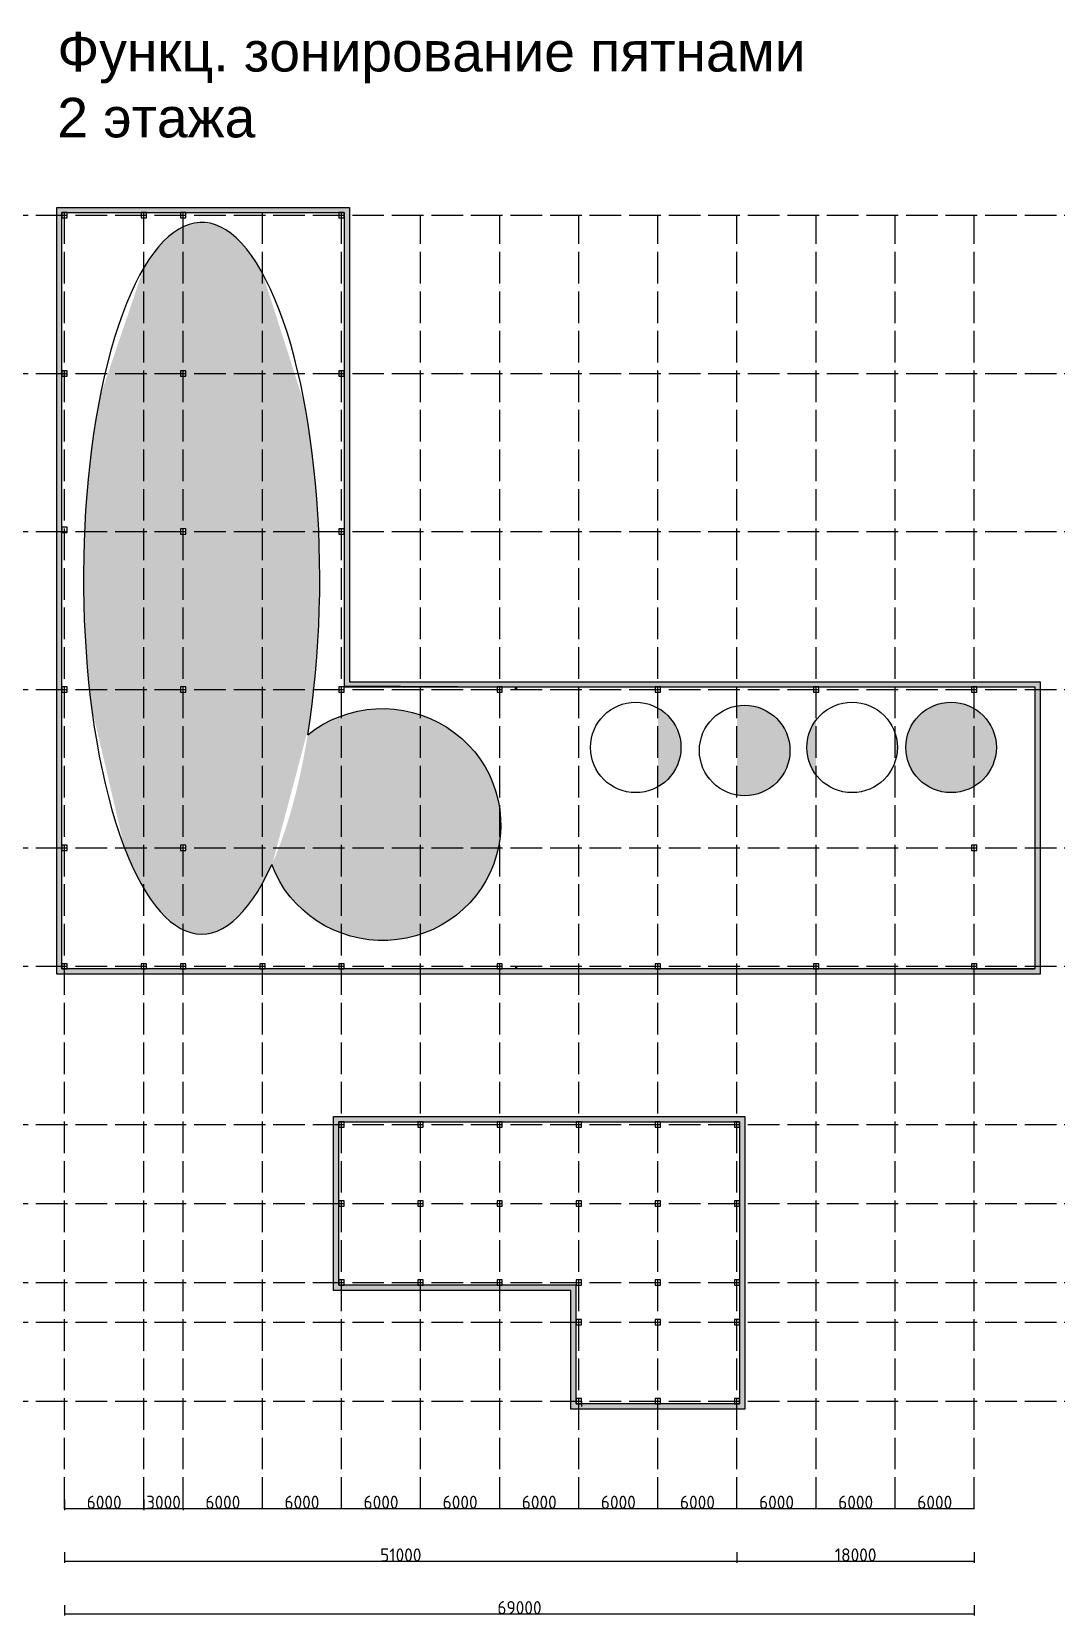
# Model space of a CAD drawing. Header units: millimetres. Extents: x -1544140 to 7445918, y -1294905 to 2019878.
# Drawn here: x 1868349 to 1946067, y 277348 to 397614 of the extents above; entities that cross this region are included whole.
import ezdxf

# ---------------------------------------------------------------- set-up
doc = ezdxf.new("R2010")
doc.units = ezdxf.units.MM
doc.header["$MEASUREMENT"] = 0
doc.linetypes.add('ACAD_ISO02W100', pattern=[15, 12, -3])
doc.styles.add('Annotative', font='GOST Common.ttf')
doc.styles.get("Standard").update_dxf_attribs({"font": 'arial.ttf'})
doc.dimstyles.get("Standard").update_dxf_attribs({"dimtxt": 1000, "dimasz": 100, "dimexe": 100, "dimexo": 0.06, "dimgap": 0.19, "dimtad": 1, "dimdec": 0, "dimzin": 0, "dimdsep": 46, "dimtxsty": 'Annotative', "dimblk": 'ARCHTICK', "dimcen": 0.09, "dimadec": 0, "dimazin": 0, "dimtfac": 1, "dimtdec": 0, "dimtofl": 0, "dimtmove": 0, "dimatfit": 3, "dimldrblk": 'ARCHTICK', "dimfxl": 700, "dimfxlon": 1, "dimtolj": 1, "dimtzin": 0, "dimarcsym": 0})

# ---------------------------------------------------------------- blocks, each defined once
blk = doc.blocks.new('_ArchTick')
at = {"color": 0, "linetype": 'ByBlock', "const_width": 0.15}
blk.add_lwpolyline([(-0.5, -0.5), (0.5, 0.5)], dxfattribs=at)
blk = doc.blocks.new('*D98')
at = {"color": 0, "lineweight": -2, "transparency": 16777216}
for p, q in [((1933846, 285504), (1933846, 285604)), ((1939846, 285504), (1933846, 285504)), ((1939846, 285504), (1939846, 285604))]:
    blk.add_line(p, q, dxfattribs=at)
at = {"layer": 'Defpoints', "color": 0, "transparency": 16777216}
for p in [(1933846, 285504), (1933846, 285504), (1939846, 285504)]:
    blk.add_point(p, dxfattribs=at)
at = {"color": 0, "lineweight": -2, "transparency": 16777216, "xscale": 100, "yscale": 100, "zscale": 100, "rotation": 180}
blk.add_blockref('_ArchTick', (1933846, 285504), dxfattribs=at)
at = {"color": 0, "lineweight": -2, "transparency": 16777216, "xscale": 100, "yscale": 100, "zscale": 100}
blk.add_blockref('_ArchTick', (1939846, 285504), dxfattribs=at)
at = {"color": 0, "transparency": 16777216, "insert": (1936846, 286004), "char_height": 1000, "attachment_point": 5, "style": 'Annotative'}
blk.add_mtext('\\A1;6000', dxfattribs=at)
blk = doc.blocks.new('*D99')
at = {"color": 0, "lineweight": -2, "transparency": 16777216}
for p, q in [((1927846, 285504), (1927846, 285604)), ((1933846, 285504), (1927846, 285504)), ((1933846, 285504), (1933846, 285604))]:
    blk.add_line(p, q, dxfattribs=at)
at = {"layer": 'Defpoints', "color": 0, "transparency": 16777216}
for p in [(1927846, 285504), (1927846, 285504), (1933846, 285504)]:
    blk.add_point(p, dxfattribs=at)
at = {"color": 0, "lineweight": -2, "transparency": 16777216, "xscale": 100, "yscale": 100, "zscale": 100, "rotation": 180}
blk.add_blockref('_ArchTick', (1927846, 285504), dxfattribs=at)
at = {"color": 0, "lineweight": -2, "transparency": 16777216, "xscale": 100, "yscale": 100, "zscale": 100}
blk.add_blockref('_ArchTick', (1933846, 285504), dxfattribs=at)
at = {"color": 0, "transparency": 16777216, "insert": (1930846, 286004), "char_height": 1000, "attachment_point": 5, "style": 'Annotative'}
blk.add_mtext('\\A1;6000', dxfattribs=at)
blk = doc.blocks.new('*D100')
at = {"color": 0, "lineweight": -2, "transparency": 16777216}
for p, q in [((1921846, 285504), (1921846, 285604)), ((1927846, 285504), (1921846, 285504)), ((1927846, 285504), (1927846, 285604))]:
    blk.add_line(p, q, dxfattribs=at)
at = {"layer": 'Defpoints', "color": 0, "transparency": 16777216}
for p in [(1921846, 285504), (1921846, 285504), (1927846, 285504)]:
    blk.add_point(p, dxfattribs=at)
at = {"color": 0, "lineweight": -2, "transparency": 16777216, "xscale": 100, "yscale": 100, "zscale": 100, "rotation": 180}
blk.add_blockref('_ArchTick', (1921846, 285504), dxfattribs=at)
at = {"color": 0, "lineweight": -2, "transparency": 16777216, "xscale": 100, "yscale": 100, "zscale": 100}
blk.add_blockref('_ArchTick', (1927846, 285504), dxfattribs=at)
at = {"color": 0, "transparency": 16777216, "insert": (1924846, 286004), "char_height": 1000, "attachment_point": 5, "style": 'Annotative'}
blk.add_mtext('\\A1;6000', dxfattribs=at)
blk = doc.blocks.new('*D101')
at = {"color": 0, "lineweight": -2, "transparency": 16777216}
for p, q in [((1915846, 285504), (1915846, 285604)), ((1921846, 285504), (1915846, 285504)), ((1921846, 285504), (1921846, 285604))]:
    blk.add_line(p, q, dxfattribs=at)
at = {"layer": 'Defpoints', "color": 0, "transparency": 16777216}
for p in [(1915846, 285504), (1915846, 285504), (1921846, 285504)]:
    blk.add_point(p, dxfattribs=at)
at = {"color": 0, "lineweight": -2, "transparency": 16777216, "xscale": 100, "yscale": 100, "zscale": 100, "rotation": 180}
blk.add_blockref('_ArchTick', (1915846, 285504), dxfattribs=at)
at = {"color": 0, "lineweight": -2, "transparency": 16777216, "xscale": 100, "yscale": 100, "zscale": 100}
blk.add_blockref('_ArchTick', (1921846, 285504), dxfattribs=at)
at = {"color": 0, "transparency": 16777216, "insert": (1918846, 286004), "char_height": 1000, "attachment_point": 5, "style": 'Annotative'}
blk.add_mtext('\\A1;6000', dxfattribs=at)
blk = doc.blocks.new('*D102')
at = {"color": 0, "lineweight": -2, "transparency": 16777216}
for p, q in [((1909846, 285504), (1909846, 285604)), ((1915846, 285504), (1909846, 285504)), ((1915846, 285504), (1915846, 285604))]:
    blk.add_line(p, q, dxfattribs=at)
at = {"layer": 'Defpoints', "color": 0, "transparency": 16777216}
for p in [(1909846, 285504), (1909846, 285504), (1915846, 285504)]:
    blk.add_point(p, dxfattribs=at)
at = {"color": 0, "lineweight": -2, "transparency": 16777216, "xscale": 100, "yscale": 100, "zscale": 100, "rotation": 180}
blk.add_blockref('_ArchTick', (1909846, 285504), dxfattribs=at)
at = {"color": 0, "lineweight": -2, "transparency": 16777216, "xscale": 100, "yscale": 100, "zscale": 100}
blk.add_blockref('_ArchTick', (1915846, 285504), dxfattribs=at)
at = {"color": 0, "transparency": 16777216, "insert": (1912846, 286004), "char_height": 1000, "attachment_point": 5, "style": 'Annotative'}
blk.add_mtext('\\A1;6000', dxfattribs=at)
blk = doc.blocks.new('*D103')
at = {"color": 0, "lineweight": -2, "transparency": 16777216}
for p, q in [((1903846, 285504), (1903846, 285604)), ((1909846, 285504), (1903846, 285504)), ((1909846, 285504), (1909846, 285604))]:
    blk.add_line(p, q, dxfattribs=at)
at = {"layer": 'Defpoints', "color": 0, "transparency": 16777216}
for p in [(1903846, 285504), (1903846, 285504), (1909846, 285504)]:
    blk.add_point(p, dxfattribs=at)
at = {"color": 0, "lineweight": -2, "transparency": 16777216, "xscale": 100, "yscale": 100, "zscale": 100, "rotation": 180}
blk.add_blockref('_ArchTick', (1903846, 285504), dxfattribs=at)
at = {"color": 0, "lineweight": -2, "transparency": 16777216, "xscale": 100, "yscale": 100, "zscale": 100}
blk.add_blockref('_ArchTick', (1909846, 285504), dxfattribs=at)
at = {"color": 0, "transparency": 16777216, "insert": (1906846, 286004), "char_height": 1000, "attachment_point": 5, "style": 'Annotative'}
blk.add_mtext('\\A1;6000', dxfattribs=at)
blk = doc.blocks.new('*D104')
at = {"color": 0, "lineweight": -2, "transparency": 16777216}
for p, q in [((1897846, 285504), (1897846, 285604)), ((1903846, 285504), (1897846, 285504)), ((1903846, 285504), (1903846, 285604))]:
    blk.add_line(p, q, dxfattribs=at)
at = {"layer": 'Defpoints', "color": 0, "transparency": 16777216}
for p in [(1897846, 285504), (1897846, 285504), (1903846, 285504)]:
    blk.add_point(p, dxfattribs=at)
at = {"color": 0, "lineweight": -2, "transparency": 16777216, "xscale": 100, "yscale": 100, "zscale": 100, "rotation": 180}
blk.add_blockref('_ArchTick', (1897846, 285504), dxfattribs=at)
at = {"color": 0, "lineweight": -2, "transparency": 16777216, "xscale": 100, "yscale": 100, "zscale": 100}
blk.add_blockref('_ArchTick', (1903846, 285504), dxfattribs=at)
at = {"color": 0, "transparency": 16777216, "insert": (1900846, 286004), "char_height": 1000, "attachment_point": 5, "style": 'Annotative'}
blk.add_mtext('\\A1;6000', dxfattribs=at)
blk = doc.blocks.new('*D105')
at = {"color": 0, "lineweight": -2, "transparency": 16777216}
for p, q in [((1891846, 285504), (1891846, 285604)), ((1897846, 285504), (1891846, 285504)), ((1897846, 285504), (1897846, 285604))]:
    blk.add_line(p, q, dxfattribs=at)
at = {"layer": 'Defpoints', "color": 0, "transparency": 16777216}
for p in [(1891846, 285504), (1891846, 285504), (1897846, 285504)]:
    blk.add_point(p, dxfattribs=at)
at = {"color": 0, "lineweight": -2, "transparency": 16777216, "xscale": 100, "yscale": 100, "zscale": 100, "rotation": 180}
blk.add_blockref('_ArchTick', (1891846, 285504), dxfattribs=at)
at = {"color": 0, "lineweight": -2, "transparency": 16777216, "xscale": 100, "yscale": 100, "zscale": 100}
blk.add_blockref('_ArchTick', (1897846, 285504), dxfattribs=at)
at = {"color": 0, "transparency": 16777216, "insert": (1894846, 286004), "char_height": 1000, "attachment_point": 5, "style": 'Annotative'}
blk.add_mtext('\\A1;6000', dxfattribs=at)
blk = doc.blocks.new('*D106')
at = {"color": 0, "lineweight": -2, "transparency": 16777216}
for p, q in [((1885846, 285504), (1885846, 285604)), ((1891846, 285504), (1885846, 285504)), ((1891846, 285504), (1891846, 285604))]:
    blk.add_line(p, q, dxfattribs=at)
at = {"layer": 'Defpoints', "color": 0, "transparency": 16777216}
for p in [(1885846, 285504), (1885846, 285504), (1891846, 285504)]:
    blk.add_point(p, dxfattribs=at)
at = {"color": 0, "lineweight": -2, "transparency": 16777216, "xscale": 100, "yscale": 100, "zscale": 100, "rotation": 180}
blk.add_blockref('_ArchTick', (1885846, 285504), dxfattribs=at)
at = {"color": 0, "lineweight": -2, "transparency": 16777216, "xscale": 100, "yscale": 100, "zscale": 100}
blk.add_blockref('_ArchTick', (1891846, 285504), dxfattribs=at)
at = {"color": 0, "transparency": 16777216, "insert": (1888846, 286004), "char_height": 1000, "attachment_point": 5, "style": 'Annotative'}
blk.add_mtext('\\A1;6000', dxfattribs=at)
blk = doc.blocks.new('*D107')
at = {"color": 0, "lineweight": -2, "transparency": 16777216}
for p, q in [((1879846, 285504), (1879846, 285604)), ((1885846, 285504), (1879846, 285504)), ((1885846, 285504), (1885846, 285604))]:
    blk.add_line(p, q, dxfattribs=at)
at = {"layer": 'Defpoints', "color": 0, "transparency": 16777216}
for p in [(1879846, 285504), (1879846, 285504), (1885846, 285504)]:
    blk.add_point(p, dxfattribs=at)
at = {"color": 0, "lineweight": -2, "transparency": 16777216, "xscale": 100, "yscale": 100, "zscale": 100, "rotation": 180}
blk.add_blockref('_ArchTick', (1879846, 285504), dxfattribs=at)
at = {"color": 0, "lineweight": -2, "transparency": 16777216, "xscale": 100, "yscale": 100, "zscale": 100}
blk.add_blockref('_ArchTick', (1885846, 285504), dxfattribs=at)
at = {"color": 0, "transparency": 16777216, "insert": (1882846, 286004), "char_height": 1000, "attachment_point": 5, "style": 'Annotative'}
blk.add_mtext('\\A1;6000', dxfattribs=at)
blk = doc.blocks.new('*D108')
at = {"color": 0, "lineweight": -2, "transparency": 16777216}
for p, q in [((1876846, 285504), (1876846, 285604)), ((1879846, 285504), (1876846, 285504)), ((1879846, 285504), (1879846, 285404))]:
    blk.add_line(p, q, dxfattribs=at)
at = {"layer": 'Defpoints', "color": 0, "transparency": 16777216}
for p in [(1876846, 285504), (1876846, 285504), (1879846, 285504)]:
    blk.add_point(p, dxfattribs=at)
at = {"color": 0, "lineweight": -2, "transparency": 16777216, "xscale": 100, "yscale": 100, "zscale": 100, "rotation": 180}
blk.add_blockref('_ArchTick', (1876846, 285504), dxfattribs=at)
at = {"color": 0, "lineweight": -2, "transparency": 16777216, "xscale": 100, "yscale": 100, "zscale": 100}
blk.add_blockref('_ArchTick', (1879846, 285504), dxfattribs=at)
at = {"color": 0, "transparency": 16777216, "insert": (1878346, 286004), "char_height": 1000, "attachment_point": 5, "style": 'Annotative'}
blk.add_mtext('\\A1;3000', dxfattribs=at)
blk = doc.blocks.new('*D29')
at = {"color": 0, "lineweight": -2, "transparency": 16777216}
for p, q in [((1859370, 314680), (1858570, 314680)), ((1858670, 293680), (1858670, 314680)), ((1859370, 293680), (1858570, 293680))]:
    blk.add_line(p, q, dxfattribs=at)
at = {"layer": 'Defpoints', "color": 0, "transparency": 16777216}
for p in [(1858670, 314680), (1872846, 314680), (1870846, 293680)]:
    blk.add_point(p, dxfattribs=at)
at = {"color": 0, "lineweight": -2, "transparency": 16777216, "xscale": 100, "yscale": 100, "zscale": 100}
for p, rotation in [((1858670, 314680), 90), ((1858670, 293680), 270)]:
    blk.add_blockref('_ArchTick', p, dxfattribs=dict(at, rotation=rotation))
at = {"color": 0, "transparency": 16777216, "insert": (1858170, 304180), "char_height": 1000, "attachment_point": 5, "rotation": 90, "style": 'Annotative'}
blk.add_mtext('\\A1;21000', dxfattribs=at)
blk = doc.blocks.new('*D30')
at = {"color": 0, "lineweight": -2, "transparency": 16777216}
for p, q in [((1859370, 326680), (1858570, 326680)), ((1858670, 314680), (1858670, 326680)), ((1859370, 314680), (1858570, 314680))]:
    blk.add_line(p, q, dxfattribs=at)
at = {"layer": 'Defpoints', "color": 0, "transparency": 16777216}
for p in [(1858670, 326680), (1872846, 326680), (1872846, 314680)]:
    blk.add_point(p, dxfattribs=at)
at = {"color": 0, "lineweight": -2, "transparency": 16777216, "xscale": 100, "yscale": 100, "zscale": 100}
for p, rotation in [((1858670, 326680), 90), ((1858670, 314680), 270)]:
    blk.add_blockref('_ArchTick', p, dxfattribs=dict(at, rotation=rotation))
at = {"color": 0, "transparency": 16777216, "insert": (1858170, 320680), "char_height": 1000, "attachment_point": 5, "rotation": 90, "style": 'Annotative'}
blk.add_mtext('\\A1;12000', dxfattribs=at)
blk = doc.blocks.new('*D31')
at = {"color": 0, "lineweight": -2, "transparency": 16777216}
for p, q in [((1859370, 383680), (1858570, 383680)), ((1858670, 326680), (1858670, 383680)), ((1859370, 326680), (1858570, 326680))]:
    blk.add_line(p, q, dxfattribs=at)
at = {"layer": 'Defpoints', "color": 0, "transparency": 16777216}
for p in [(1858670, 383680), (1872846, 383680), (1872846, 326680)]:
    blk.add_point(p, dxfattribs=at)
at = {"color": 0, "lineweight": -2, "transparency": 16777216, "xscale": 100, "yscale": 100, "zscale": 100}
for p, rotation in [((1858670, 383680), 90), ((1858670, 326680), 270)]:
    blk.add_blockref('_ArchTick', p, dxfattribs=dict(at, rotation=rotation))
at = {"color": 0, "transparency": 16777216, "insert": (1858170, 355180), "char_height": 1000, "attachment_point": 5, "rotation": 90, "style": 'Annotative'}
blk.add_mtext('\\A1;57000', dxfattribs=at)
blk = doc.blocks.new('*D32')
at = {"color": 0, "lineweight": -2, "transparency": 16777216}
for p, q in [((1855370, 383680), (1854570, 383680)), ((1854670, 293680), (1854670, 383680)), ((1855370, 293680), (1854570, 293680))]:
    blk.add_line(p, q, dxfattribs=at)
at = {"layer": 'Defpoints', "color": 0, "transparency": 16777216}
for p in [(1854670, 383680), (1874846, 383680), (1874846, 293680)]:
    blk.add_point(p, dxfattribs=at)
at = {"color": 0, "lineweight": -2, "transparency": 16777216, "xscale": 100, "yscale": 100, "zscale": 100}
for p, rotation in [((1854670, 383680), 90), ((1854670, 293680), 270)]:
    blk.add_blockref('_ArchTick', p, dxfattribs=dict(at, rotation=rotation))
at = {"color": 0, "transparency": 16777216, "insert": (1854170, 338680), "char_height": 1000, "attachment_point": 5, "rotation": 90, "style": 'Annotative'}
blk.add_mtext('\\A1;90000', dxfattribs=at)
blk = doc.blocks.new('*D109')
at = {"color": 0, "lineweight": -2, "transparency": 16777216}
for p, q in [((1870846, 286204), (1870846, 285404)), ((1876846, 285504), (1870846, 285504)), ((1876846, 286204), (1876846, 285404))]:
    blk.add_line(p, q, dxfattribs=at)
at = {"layer": 'Defpoints', "color": 0, "transparency": 16777216}
for p in [(1870846, 293680), (1876846, 293680), (1870846, 285504)]:
    blk.add_point(p, dxfattribs=at)
at = {"color": 0, "lineweight": -2, "transparency": 16777216, "xscale": 100, "yscale": 100, "zscale": 100, "rotation": 180}
blk.add_blockref('_ArchTick', (1870846, 285504), dxfattribs=at)
at = {"color": 0, "lineweight": -2, "transparency": 16777216, "xscale": 100, "yscale": 100, "zscale": 100}
blk.add_blockref('_ArchTick', (1876846, 285504), dxfattribs=at)
at = {"color": 0, "transparency": 16777216, "insert": (1873846, 286004), "char_height": 1000, "attachment_point": 5, "style": 'Annotative'}
blk.add_mtext('\\A1;6000', dxfattribs=at)
blk = doc.blocks.new('*D110')
at = {"color": 0, "lineweight": -2, "transparency": 16777216}
for p, q in [((1921846, 282204), (1921846, 281404)), ((1939846, 281504), (1921846, 281504)), ((1939846, 282204), (1939846, 281404))]:
    blk.add_line(p, q, dxfattribs=at)
at = {"layer": 'Defpoints', "color": 0, "transparency": 16777216}
for p in [(1921846, 293680), (1939846, 293680), (1921846, 281504)]:
    blk.add_point(p, dxfattribs=at)
at = {"color": 0, "lineweight": -2, "transparency": 16777216, "xscale": 100, "yscale": 100, "zscale": 100, "rotation": 180}
blk.add_blockref('_ArchTick', (1921846, 281504), dxfattribs=at)
at = {"color": 0, "lineweight": -2, "transparency": 16777216, "xscale": 100, "yscale": 100, "zscale": 100}
blk.add_blockref('_ArchTick', (1939846, 281504), dxfattribs=at)
at = {"color": 0, "transparency": 16777216, "insert": (1930846, 282004), "char_height": 1000, "attachment_point": 5, "style": 'Annotative'}
blk.add_mtext('\\A1;18000', dxfattribs=at)
blk = doc.blocks.new('*D111')
at = {"color": 0, "lineweight": -2, "transparency": 16777216}
for p, q in [((1870846, 282204), (1870846, 281404)), ((1921846, 281504), (1870846, 281504)), ((1921846, 282204), (1921846, 281404))]:
    blk.add_line(p, q, dxfattribs=at)
at = {"layer": 'Defpoints', "color": 0, "transparency": 16777216}
for p in [(1870846, 293680), (1921846, 293680), (1870846, 281504)]:
    blk.add_point(p, dxfattribs=at)
at = {"color": 0, "lineweight": -2, "transparency": 16777216, "xscale": 100, "yscale": 100, "zscale": 100, "rotation": 180}
blk.add_blockref('_ArchTick', (1870846, 281504), dxfattribs=at)
at = {"color": 0, "lineweight": -2, "transparency": 16777216, "xscale": 100, "yscale": 100, "zscale": 100}
blk.add_blockref('_ArchTick', (1921846, 281504), dxfattribs=at)
at = {"color": 0, "transparency": 16777216, "insert": (1896346, 282004), "char_height": 1000, "attachment_point": 5, "style": 'Annotative'}
blk.add_mtext('\\A1;51000', dxfattribs=at)
blk = doc.blocks.new('*D112')
at = {"color": 0, "lineweight": -2, "transparency": 16777216}
for p, q in [((1870846, 278204), (1870846, 277404)), ((1939846, 278204), (1939846, 277404)), ((1939846, 277504), (1870846, 277504))]:
    blk.add_line(p, q, dxfattribs=at)
at = {"layer": 'Defpoints', "color": 0, "transparency": 16777216}
for p in [(1870846, 293680), (1939846, 293680), (1870846, 277504)]:
    blk.add_point(p, dxfattribs=at)
at = {"color": 0, "lineweight": -2, "transparency": 16777216, "xscale": 100, "yscale": 100, "zscale": 100, "rotation": 180}
blk.add_blockref('_ArchTick', (1870846, 277504), dxfattribs=at)
at = {"color": 0, "lineweight": -2, "transparency": 16777216, "xscale": 100, "yscale": 100, "zscale": 100}
blk.add_blockref('_ArchTick', (1939846, 277504), dxfattribs=at)
at = {"color": 0, "transparency": 16777216, "insert": (1905346, 278004), "char_height": 1000, "attachment_point": 5, "style": 'Annotative'}
blk.add_mtext('\\A1;69000', dxfattribs=at)

msp = doc.modelspace()

# ---------------------------------------------------------------- hatches: boundary and pattern name
at = {"true_color": 0x636466}
h = msp.add_hatch(color=251, dxfattribs=at)
h.dxf.hatch_style = 1
h.paths.add_polyline_path([(1870646.4, 359679.8), (1870246.4, 359679.8), (1870246.4, 347679.8), (1870646.4, 347679.8)])
h.paths.add_polyline_path([(1870646.4, 347679.8), (1870246.4, 347679.8), (1870246.4, 326079.8), (1870846.4, 326079.8), (1870846.4, 326479.8), (1870646.4, 326479.8)])
h.paths.add_polyline_path([(1870646.4, 371679.8), (1870246.4, 371679.8), (1870246.4, 359679.8), (1870646.4, 359679.8)])
h.paths.add_polyline_path([(1870646.4, 383679.8), (1870246.4, 383679.8), (1870246.4, 371679.8), (1870646.4, 371679.8)])
h.paths.add_polyline_path([(1892446.4, 384279.8), (1870246.4, 384279.8), (1870246.4, 383679.8), (1870646.4, 383679.8), (1870646.4, 383879.8), (1892046.4, 383879.8), (1892046.4, 383679.8), (1892446.4, 383679.8)])
h.paths.add_polyline_path([(1892446.4, 383679.8), (1892046.4, 383679.8), (1892046.4, 371679.8), (1892446.4, 371679.8)])
h.paths.add_polyline_path([(1892446.4, 371679.8), (1892046.4, 371679.8), (1892046.4, 347879.8), (1897846.4, 347879.8), (1897846.4, 348279.8), (1892446.4, 348279.8)])
h.paths.add_polyline_path([(1903846.4, 348279.8), (1897846.4, 348279.8), (1897846.4, 347879.8), (1903846.4, 347879.8)])
h.paths.add_polyline_path([(1909846.4, 348279.8), (1903846.4, 348279.8), (1903846.4, 347879.8), (1909846.4, 347879.8)])
h.paths.add_polyline_path([(1915846.4, 348279.8), (1909846.4, 348279.8), (1909846.4, 347879.8), (1915846.4, 347879.8)])
h.paths.add_polyline_path([(1939846.4, 326479.8), (1933846.4, 326479.8), (1933846.4, 326079.8), (1939846.4, 326079.8)])
h.paths.add_polyline_path([(1933846.4, 326479.8), (1870646.4, 326479.8), (1870646.4, 326679.8), (1870246.4, 326679.8), (1870246.4, 326079.8), (1933846.4, 326079.8)])
h.paths.add_polyline_path([(1870846.4, 326479.8), (1870646.4, 326479.8), (1870646.4, 326679.8), (1870246.4, 326679.8), (1870246.4, 326079.8), (1870846.4, 326079.8)], flags=16)
h.paths.add_polyline_path([(1891646.4, 314679.8), (1891246.4, 314679.8), (1891246.4, 308679.8), (1891646.4, 308679.8)], flags=17)
h.paths.add_polyline_path([(1897846.4, 315279.8), (1891846.4, 315279.8), (1891846.4, 314879.8), (1897846.4, 314879.8)], flags=17)
h.paths.add_polyline_path([(1891846.4, 315279.8), (1891246.4, 315279.8), (1891246.4, 314679.8), (1891646.4, 314679.8), (1891646.4, 314879.8), (1891846.4, 314879.8)], flags=16)
h.paths.add_polyline_path([(1903846.4, 315279.8), (1897846.4, 315279.8), (1897846.4, 314879.8), (1903846.4, 314879.8)])
h.paths.add_polyline_path([(1909846.4, 315279.8), (1903846.4, 315279.8), (1903846.4, 314879.8), (1909846.4, 314879.8)])
h.paths.add_polyline_path([(1915846.4, 315279.8), (1909846.4, 315279.8), (1909846.4, 314879.8), (1915846.4, 314879.8)])
h.paths.add_polyline_path([(1921846.4, 315279.8), (1915846.4, 315279.8), (1915846.4, 314879.8), (1921846.4, 314879.8)])
h.paths.add_polyline_path([(1922446.4, 314679.8), (1922046.4, 314679.8), (1922046.4, 308679.8), (1922446.4, 308679.8)])
h.paths.add_polyline_path([(1922446.4, 315279.8), (1921846.4, 315279.8), (1921846.4, 314879.8), (1922046.4, 314879.8), (1922046.4, 314679.8), (1922446.4, 314679.8)])
h.paths.add_polyline_path([(1922446.4, 308679.8), (1922046.4, 308679.8), (1922046.4, 302679.8), (1922446.4, 302679.8)])
h.paths.add_polyline_path([(1922446.4, 302679.8), (1922046.4, 302679.8), (1922046.4, 293479.8), (1921846.4, 293479.8), (1921846.4, 293079.8), (1922446.4, 293079.8)])
h.paths.add_polyline_path([(1921846.4, 293479.8), (1915846.4, 293479.8), (1915846.4, 293079.8), (1921846.4, 293079.8)])
h.paths.add_polyline_path([(1915846.4, 293479.8), (1909846.4, 293479.8), (1909846.4, 293079.8), (1915846.4, 293079.8)])
h.paths.add_polyline_path([(1909846.4, 293479.8), (1909646.4, 293479.8), (1909646.4, 293679.8), (1909246.4, 293679.8), (1909246.4, 293079.8), (1909846.4, 293079.8)])
h.paths.add_polyline_path([(1909646.4, 299679.8), (1909246.4, 299679.8), (1909246.4, 293679.8), (1909646.4, 293679.8)])
h.paths.add_polyline_path([(1909646.4, 302479.8), (1903846.4, 302479.8), (1903846.4, 302079.8), (1909246.4, 302079.8), (1909246.4, 299679.8), (1909646.4, 299679.8)])
h.paths.add_polyline_path([(1903846.4, 302479.8), (1897846.4, 302479.8), (1897846.4, 302079.8), (1903846.4, 302079.8)])
h.paths.add_polyline_path([(1897846.4, 302479.8), (1891646.4, 302479.8), (1891646.4, 302679.8), (1891246.4, 302679.8), (1891246.4, 302079.8), (1897846.4, 302079.8)])
h.paths.add_polyline_path([(1891646.4, 314879.8), (1897846.4, 314879.8), (1897846.4, 315279.8), (1891246.4, 315279.8), (1891246.4, 302679.8), (1891646.4, 302679.8)])
h.paths.add_polyline_path([(1940446.4, 326479.8), (1939846.4, 326479.8), (1939846.4, 326079.8), (1940446.4, 326079.8)])
h.paths.add_polyline_path([(1939846.4, 347879.8), (1939846.4, 348279.8), (1915846.4, 348279.8), (1915846.4, 347879.8)])
at = {"true_color": 0x76470a, "transparency": 33554687}
h = msp.add_hatch(color=36, dxfattribs=at)
h.dxf.hatch_style = 1
edge = h.paths.add_edge_path()
edge.add_line((1876846.4, 359679.8), (1872352.7, 359679.8))
edge.add_ellipse((1881236.7, 356133.7), major_axis=(0, 27008.7), ratio=0.33180276, start_angle=442.455562, end_angle=468.240536)
edge.add_line((1872725.4, 347679.8), (1876846.4, 347679.8))
edge.add_line((1876846.4, 347679.8), (1876846.4, 359679.8))
h.paths.add_polyline_path([(1885846.4, 371679.8), (1880046.4, 371679.8), (1880046.4, 371479.8), (1879846.4, 371479.8), (1879846.4, 359879.8), (1880046.4, 359879.8), (1880046.4, 359679.8), (1885846.4, 359679.8)])
h.paths.add_polyline_path([(1879846.4, 371479.8), (1879646.4, 371479.8), (1879646.4, 371679.8), (1876846.4, 371679.8), (1876846.4, 359679.8), (1879646.4, 359679.8), (1879646.4, 359879.8), (1879846.4, 359879.8)])
h.paths.add_polyline_path([(1885846.4, 359679.8), (1880046.4, 359679.8), (1880046.4, 359479.8), (1879846.4, 359479.8), (1879846.4, 347879.8), (1880046.4, 347879.8), (1880046.4, 347679.8), (1885846.4, 347679.8)])
h.paths.add_polyline_path([(1879846.4, 359479.8), (1879646.4, 359479.8), (1879646.4, 359679.8), (1876846.4, 359679.8), (1876846.4, 347679.8), (1879646.4, 347679.8), (1879646.4, 347879.8), (1879846.4, 347879.8)])
edge = h.paths.add_edge_path()
edge.add_line((1876846.4, 371679.8), (1873908.5, 371679.8))
edge.add_ellipse((1881236.7, 356133.7), major_axis=(0, 27008.7), ratio=0.33180276, start_angle=414.858539, end_angle=442.455562)
edge.add_line((1872352.7, 359679.8), (1876846.4, 359679.8))
edge.add_line((1876846.4, 359679.8), (1876846.4, 371679.8))
edge = h.paths.add_edge_path()
edge.add_ellipse((1881236.7, 356133.7), major_axis=(0, 27008.7), ratio=0.33180276, start_angle=277.544438, end_angle=305.141461)
edge.add_line((1888564.8, 371679.8), (1885846.4, 371679.8))
edge.add_line((1885846.4, 371679.8), (1885846.4, 359679.8))
edge.add_line((1885846.4, 359679.8), (1890120.6, 359679.8))
edge = h.paths.add_edge_path()
edge.add_ellipse((1881236.7, 356133.7), major_axis=(0, 27008.7), ratio=0.33180276, start_angle=389.333723, end_angle=414.858539)
edge.add_line((1873908.5, 371679.8), (1876846.4, 371679.8))
edge.add_line((1876846.4, 371679.8), (1876846.4, 379679.4))
edge = h.paths.add_edge_path()
edge.add_ellipse((1881236.7, 356133.7), major_axis=(0, 27008.7), ratio=0.33180276, start_angle=305.141461, end_angle=329.042951)
edge.add_line((1885846.4, 379295.1), (1885846.4, 371679.8))
edge.add_line((1885846.4, 371679.8), (1888564.8, 371679.8))
edge = h.paths.add_edge_path()
edge.add_ellipse((1894964.4, 337439.7), major_axis=(-8961.5, 0), ratio=0.98168395, start_angle=290.360512, end_angle=309.343767)
edge.add_ellipse((1881236.7, 356133.7), major_axis=(0, 27008.7), ratio=0.33180276, start_angle=243.880385, end_angle=251.759464)
edge.add_line((1889747.9, 347679.8), (1885846.4, 347679.8))
edge.add_line((1885846.4, 347679.8), (1885846.4, 335679.8))
edge.add_line((1885846.4, 335679.8), (1891846.4, 335679.8))
edge.add_line((1891846.4, 335679.8), (1891846.4, 345687.5))
h.paths.add_polyline_path([(1885846.4, 347679.8), (1880046.4, 347679.8), (1880046.4, 347479.8), (1879846.4, 347479.8), (1879846.4, 335879.8), (1880046.4, 335879.8), (1880046.4, 335679.8), (1885846.4, 335679.8)])
h.paths.add_polyline_path([(1879846.4, 347479.8), (1879646.4, 347479.8), (1879646.4, 347679.8), (1876846.4, 347679.8), (1876846.4, 335679.8), (1879646.4, 335679.8), (1879646.4, 335879.8), (1879846.4, 335879.8)])
edge = h.paths.add_edge_path()
edge.add_ellipse((1881236.7, 356133.7), major_axis=(0, 27008.7), ratio=0.33180276, start_angle=251.759464, end_angle=277.544438)
edge.add_line((1890120.6, 359679.8), (1885846.4, 359679.8))
edge.add_line((1885846.4, 359679.8), (1885846.4, 347679.8))
edge.add_line((1885846.4, 347679.8), (1889747.9, 347679.8))
edge = h.paths.add_edge_path()
edge.add_line((1879846.4, 335479.8), (1879646.4, 335479.8))
edge.add_line((1879646.4, 335479.8), (1879646.4, 335679.8))
edge.add_line((1879646.4, 335679.8), (1876846.4, 335679.8))
edge.add_line((1876846.4, 335679.8), (1876846.4, 332588.1))
edge.add_ellipse((1881236.7, 356133.7), major_axis=(0, 27008.7), ratio=0.33180276, start_angle=510.666277, end_angle=531.07555)
edge.add_line((1879846.4, 329452.1), (1879846.4, 335479.8))
edge = h.paths.add_edge_path()
edge.add_line((1885846.4, 332972.4), (1885846.4, 335679.8))
edge.add_line((1885846.4, 335679.8), (1880046.4, 335679.8))
edge.add_line((1880046.4, 335679.8), (1880046.4, 335479.8))
edge.add_line((1880046.4, 335479.8), (1879846.4, 335479.8))
edge.add_line((1879846.4, 335479.8), (1879846.4, 329452.1))
edge.add_ellipse((1881236.7, 356133.7), major_axis=(0, 27008.7), ratio=0.33180276, start_angle=531.07555, end_angle=570.957049)
edge = h.paths.add_edge_path()
edge.add_line((1876846.4, 335679.8), (1875384.3, 335679.8))
edge.add_ellipse((1881236.7, 356133.7), major_axis=(0, 27008.7), ratio=0.33180276, start_angle=499.227533, end_angle=510.666277)
edge.add_line((1876846.4, 332588.1), (1876846.4, 335679.8))
edge = h.paths.add_edge_path()
edge.add_ellipse((1894964.4, 337439.7), major_axis=(-8961.5, 0), ratio=0.98168395, start_angle=251.240205, end_angle=290.360512)
edge.add_line((1891846.4, 345687.5), (1891846.4, 335679.8))
edge.add_line((1891846.4, 335679.8), (1897846.4, 335679.8))
edge.add_line((1897846.4, 335679.8), (1897846.4, 345769.8))
edge = h.paths.add_edge_path()
edge.add_ellipse((1894964.4, 337439.7), major_axis=(-8961.5, 0), ratio=0.98168395, start_angle=187.637533, end_angle=251.240205)
edge.add_line((1897846.4, 345769.8), (1897846.4, 335679.8))
edge.add_line((1897846.4, 335679.8), (1903744.8, 335679.8))
edge.add_ellipse((1894964.4, 337439.7), major_axis=(-8961.5, 0), ratio=0.98168395, start_angle=168.460256, end_angle=172.362467)
edge.add_line((1903846.4, 336270.5), (1903846.4, 338609))
edge = h.paths.add_edge_path()
edge.add_ellipse((1894964.4, 337439.7), major_axis=(-8961.5, 0), ratio=0.98168395, start_angle=108.759795, end_angle=168.460256)
edge.add_line((1903744.8, 335679.8), (1897846.4, 335679.8))
edge.add_line((1897846.4, 335679.8), (1897846.4, 329109.7))
edge = h.paths.add_edge_path()
edge.add_line((1897846.4, 335679.8), (1891846.4, 335679.8))
edge.add_line((1891846.4, 335679.8), (1891846.4, 329192))
edge.add_ellipse((1894964.4, 337439.7), major_axis=(-8961.5, 0), ratio=0.98168395, start_angle=69.639488, end_angle=108.759795)
edge.add_line((1897846.4, 329109.7), (1897846.4, 335679.8))
edge = h.paths.add_edge_path()
edge.add_line((1891846.4, 335679.8), (1885846.4, 335679.8))
edge.add_line((1885846.4, 335679.8), (1885846.4, 332972.4))
edge.add_ellipse((1881236.7, 356133.7), major_axis=(0, 27008.7), ratio=0.33180276, start_angle=570.957049, end_angle=576.40953)
edge.add_ellipse((1894964.4, 337439.7), major_axis=(-8961.5, 0), ratio=0.98168395, start_angle=20.232674, end_angle=69.639488)
edge.add_line((1891846.4, 329192), (1891846.4, 335679.8))
h.paths.add_polyline_path([(1872725.4, 347679.8), (1873232.5, 343987.4), (1873914.8, 340560.9), (1874757.3, 337475.3), (1875417.5, 335679.8), (1876846.4, 335679.8), (1876846.4, 347679.8)])
h.paths.add_polyline_path([(1870846.4, 326479.8), (1876846.4, 326479.8), (1876846.4, 332588.1), (1875741.7, 334798.2), (1874757.3, 337475.3), (1873914.8, 340560.9), (1873232.5, 343987.4), (1872725.4, 347679.8), (1871046.4, 347679.8), (1871046.4, 347479.8), (1870846.4, 347479.8)], flags=0)
h.paths.add_polyline_path([(1879846.4, 382815.4), (1878807.5, 382131.2), (1877802.8, 381081), (1876846.4, 379679.4), (1876846.4, 371679.8), (1879646.4, 371679.8), (1879646.4, 371879.8), (1879846.4, 371879.8)])
h.paths.add_polyline_path([(1885846.4, 379295.1), (1884735.5, 380998.9), (1883556.8, 382221.6), (1882333.2, 382939.5), (1881088.4, 383138.7), (1879846.4, 382815.4), (1879846.4, 371879.8), (1880046.4, 371879.8), (1880046.4, 371679.8), (1885846.4, 371679.8)])
h = msp.add_hatch(color=7)
h.dxf.hatch_style = 1
h.paths.add_polyline_path([(1879846.4, 371879.8), (1879646.4, 371879.8), (1879646.4, 371679.8), (1879846.4, 371679.8)])
h.paths.add_polyline_path([(1880046.4, 371879.8), (1879846.4, 371879.8), (1879846.4, 371679.8), (1880046.4, 371679.8)])
h.paths.add_polyline_path([(1880046.4, 371679.8), (1879846.4, 371679.8), (1879846.4, 371479.8), (1880046.4, 371479.8)])
h.paths.add_polyline_path([(1879846.4, 371679.8), (1879646.4, 371679.8), (1879646.4, 371479.8), (1879846.4, 371479.8)])
h.paths.add_polyline_path([(1892046.4, 371679.8), (1891846.4, 371679.8), (1891846.4, 371479.8), (1892046.4, 371479.8)])
h.paths.add_polyline_path([(1892046.4, 371879.8), (1891846.4, 371879.8), (1891846.4, 371679.8), (1892046.4, 371679.8)])
h.paths.add_polyline_path([(1891846.4, 371879.8), (1891646.4, 371879.8), (1891646.4, 371679.8), (1891846.4, 371679.8)])
h.paths.add_polyline_path([(1891846.4, 371679.8), (1891646.4, 371679.8), (1891646.4, 371479.8), (1891846.4, 371479.8)])
h.paths.add_polyline_path([(1870846.4, 371879.8), (1870646.4, 371879.8), (1870646.4, 371679.8), (1870846.4, 371679.8)])
h.paths.add_polyline_path([(1871046.4, 371879.8), (1870846.4, 371879.8), (1870846.4, 371679.8), (1871046.4, 371679.8)])
h.paths.add_polyline_path([(1871046.4, 371679.8), (1870846.4, 371679.8), (1870846.4, 371479.8), (1871046.4, 371479.8)])
h.paths.add_polyline_path([(1870846.4, 371679.8), (1870646.4, 371679.8), (1870646.4, 371479.8), (1870846.4, 371479.8)])
at = {"true_color": 0x636466, "transparency": 33554687}
h = msp.add_hatch(color=251, dxfattribs=at)
h.dxf.hatch_style = 1
h.paths.add_polyline_path([(1905182.5, 347679.8), (1905182.4, 347879.8), (1904982.4, 347879.8), (1904982.5, 347679.8)])
at = {"true_color": 0x636466}
h = msp.add_hatch(color=251, dxfattribs=at)
h.dxf.hatch_style = 1
h.paths.add_polyline_path([(1944846.4, 348279.8), (1939846.4, 348279.8), (1939846.4, 347879.8), (1940046.4, 347879.8), (1944446.4, 347879.8), (1944446.4, 347679.8), (1944846.4, 347679.8)])
h.paths.add_polyline_path([(1944846.4, 347679.8), (1944446.4, 347679.8), (1944446.4, 335679.8), (1944846.4, 335679.8)])
h.paths.add_polyline_path([(1944846.4, 335679.8), (1944446.4, 335679.8), (1944446.4, 326679.8), (1944846.4, 326679.8)])
h.paths.add_polyline_path([(1944846.4, 326679.8), (1944446.4, 326679.8), (1944446.4, 326479.8), (1940046.4, 326479.8), (1939846.4, 326479.8), (1939846.4, 326079.8), (1944846.4, 326079.8)])
at = {"true_color": 0xfecc66, "transparency": 33554687}
h = msp.add_hatch(color=31, dxfattribs=at)
h.dxf.hatch_style = 1
h.paths.add_polyline_path([(1915846.4, 346283.4, 0.57362449), (1910731.4, 343291.9, 0.57362449), (1915846.4, 340300.4)], flags=17)
h.paths.add_polyline_path([(1917596, 343291.9, 1), (1910731.4, 343291.9, 1)])
at = {"true_color": 0xcecce6, "transparency": 33554687}
h = msp.add_hatch(color=254, dxfattribs=at)
h.dxf.hatch_style = 1
h.paths.add_polyline_path([(1921846.4, 346441.6, 0.36505072), (1918997.2, 343059.2, 0.36505072), (1921846.4, 339676.7)], flags=17)
h.paths.add_polyline_path([(1918997.2, 343059.2, 1), (1925861.9, 343059.2, 1)])
at = {"true_color": 0xd7ebd2, "transparency": 33554687}
h = msp.add_hatch(color=254, dxfattribs=at)
h.dxf.hatch_style = 1
h.paths.add_polyline_path([(1927846.4, 341215, 0.60638713), (1933846.4, 342240.6), (1933846.4, 344343.2, 0.60638713), (1927846.4, 345368.7)], flags=17)
h.paths.add_polyline_path([(1934011.4, 343291.9, 1), (1927146.8, 343291.9, 1)])
at = {"true_color": 0xf7abae, "transparency": 33554687}
h = msp.add_hatch(color=241, dxfattribs=at)
h.dxf.hatch_style = 1
h.paths.add_polyline_path([(1939846.4, 346240, 0.58203879), (1934656.4, 343291.9, 0.58203879), (1939846.4, 340343.8)])
h.paths.add_polyline_path([(1939846.4, 346240), (1939846.4, 340343.8, 0.26419151), (1941521, 343291.9, 0.26419151)])
at = {"true_color": 0x636466, "transparency": 33554687}
h = msp.add_hatch(color=251, dxfattribs=at)
h.dxf.hatch_style = 1
h.paths.add_polyline_path([(1905195.6, 326679.8), (1904995.6, 326679.8), (1904995.7, 326479.8), (1905195.7, 326479.8)])
at = {"true_color": 0x636466}
h = msp.add_hatch(color=251, dxfattribs=at)
h.dxf.hatch_style = 1
h.paths.add_polyline_path([(1897846.4, 315279.8), (1891846.4, 315279.8), (1891846.4, 314879.8), (1897846.4, 314879.8)])
h.paths.add_polyline_path([(1891846.4, 315279.8), (1891246.4, 315279.8), (1891246.4, 314679.8), (1891646.4, 314679.8), (1891646.4, 314879.8), (1891846.4, 314879.8)])
h.paths.add_polyline_path([(1891646.4, 314679.8), (1891246.4, 314679.8), (1891246.4, 302079.8), (1891846.4, 302079.8), (1891846.4, 302479.8), (1891646.4, 302479.8)])

# ---------------------------------------------------------------- linework, layer by layer
at = {"color": 9, "linetype": 'ACAD_ISO02W100', "ltscale": 200, "true_color": 0xc4c4c5}
for p, q in [((1862670.4, 383679.8), (1977071, 383679.8)), ((1870846.4, 285503.8), (1870846.4, 383879.8)), ((1876846.4, 285503.8), (1876846.4, 383879.8)), ((1879846.4, 285503.8), (1879846.4, 383879.8)), ((1885846.4, 285503.8), (1885846.4, 383879.8)), ((1891846.4, 285503.8), (1891846.4, 383879.8)), ((1897846.4, 285503.8), (1897846.4, 383679.8)), ((1903846.4, 285503.8), (1903846.4, 383679.8)), ((1909846.4, 285503.8), (1909846.4, 383679.8)), ((1915846.4, 285503.8), (1915846.4, 383679.8)), ((1921846.4, 285503.8), (1921846.4, 383679.8)), ((1927846.4, 285503.8), (1927846.4, 383679.8)), ((1933846.4, 285503.8), (1933846.4, 383679.8)), ((1939846.4, 285503.8), (1939846.4, 383679.8)), ((1862670.4, 371679.8), (1977071, 371679.8)), ((1862670.4, 359679.8), (1977071, 359679.8)), ((1862670.4, 347679.8), (1977071, 347679.8)), ((1862670.4, 335679.8), (1977071, 335679.8)), ((1862670.4, 326679.8), (1977071, 326679.8)), ((1862670.4, 314679.8), (1977071, 314679.8)), ((1862670.4, 308679.8), (1977071, 308679.8)), ((1862670.4, 302679.8), (1977071, 302679.8)), ((1862670.4, 299679.8), (1977071, 299679.8)), ((1862670.4, 293679.8), (1977071, 293679.8))]:
    msp.add_line(p, q, dxfattribs=at)
for p, q in [((1940046.4, 326479.8), (1944446.4, 326479.8)), ((1910046.4, 293679.8), (1910046.4, 293279.8))]:
    msp.add_line(p, q)
for points in [[(1870246.4, 384279.8), (1892446.4, 384279.8), (1892446.4, 348279.8), (1944846.4, 348279.8), (1944846.4, 326079.8), (1870246.4, 326079.8)], [(1870646.4, 383479.8), (1871046.4, 383479.8), (1871046.4, 383879.8), (1870646.4, 383879.8)], [(1876646.4, 383479.8), (1877046.4, 383479.8), (1877046.4, 383879.8), (1876646.4, 383879.8)], [(1879646.4, 383479.8), (1880046.4, 383479.8), (1880046.4, 383879.8), (1879646.4, 383879.8)], [(1891646.4, 383479.8), (1892046.4, 383479.8), (1892046.4, 383879.8), (1891646.4, 383879.8)], [(1870646.4, 371479.8), (1871046.4, 371479.8), (1871046.4, 371879.8), (1870646.4, 371879.8)], [(1879646.4, 371479.8), (1880046.4, 371479.8), (1880046.4, 371879.8), (1879646.4, 371879.8)], [(1891646.4, 371479.8), (1892046.4, 371479.8), (1892046.4, 371879.8), (1891646.4, 371879.8)], [(1870646.4, 359605.9), (1871046.4, 359605.9), (1871046.4, 360005.9), (1870646.4, 360005.9)], [(1879646.4, 359479.8), (1880046.4, 359479.8), (1880046.4, 359879.8), (1879646.4, 359879.8)], [(1891646.4, 359479.8), (1892046.4, 359479.8), (1892046.4, 359879.8), (1891646.4, 359879.8)], [(1870646.4, 347479.8), (1871046.4, 347479.8), (1871046.4, 347879.8), (1870646.4, 347879.8)], [(1879646.4, 347479.8), (1880046.4, 347479.8), (1880046.4, 347879.8), (1879646.4, 347879.8)], [(1891646.4, 347479.8), (1892046.4, 347479.8), (1892046.4, 347879.8), (1891646.4, 347879.8)], [(1903646.4, 347479.8), (1904046.4, 347479.8), (1904046.4, 347879.8), (1903646.4, 347879.8)], [(1915646.4, 347479.8), (1916046.4, 347479.8), (1916046.4, 347879.8), (1915646.4, 347879.8)], [(1927646.4, 347479.8), (1928046.4, 347479.8), (1928046.4, 347879.8), (1927646.4, 347879.8)], [(1939646.4, 347479.8), (1940046.4, 347479.8), (1940046.4, 347879.8), (1939646.4, 347879.8)], [(1870646.4, 335479.8), (1871046.4, 335479.8), (1871046.4, 335879.8), (1870646.4, 335879.8)], [(1879646.4, 335479.8), (1880046.4, 335479.8), (1880046.4, 335879.8), (1879646.4, 335879.8)], [(1939646.4, 335479.8), (1940046.4, 335479.8), (1940046.4, 335879.8), (1939646.4, 335879.8)], [(1870646.4, 326479.8), (1871046.4, 326479.8), (1871046.4, 326879.8), (1870646.4, 326879.8)], [(1876646.4, 326479.8), (1877046.4, 326479.8), (1877046.4, 326879.8), (1876646.4, 326879.8)], [(1879646.4, 326479.8), (1880046.4, 326479.8), (1880046.4, 326879.8), (1879646.4, 326879.8)], [(1885646.4, 326479.8), (1886046.4, 326479.8), (1886046.4, 326879.8), (1885646.4, 326879.8)], [(1891646.4, 326479.8), (1892046.4, 326479.8), (1892046.4, 326879.8), (1891646.4, 326879.8)], [(1903646.4, 326479.8), (1904046.4, 326479.8), (1904046.4, 326879.8), (1903646.4, 326879.8)], [(1915646.4, 326479.8), (1916046.4, 326479.8), (1916046.4, 326879.8), (1915646.4, 326879.8)], [(1927646.4, 326479.8), (1928046.4, 326479.8), (1928046.4, 326879.8), (1927646.4, 326879.8)], [(1939646.4, 326479.8), (1940046.4, 326479.8), (1940046.4, 326879.8), (1939646.4, 326879.8)], [(1891246.4, 315279.8), (1922446.4, 315279.8), (1922446.4, 293079.8), (1909246.4, 293079.8), (1909246.4, 302079.8), (1891246.4, 302079.8)], [(1891646.4, 314479.8), (1892046.4, 314479.8), (1892046.4, 314879.8), (1891646.4, 314879.8)], [(1897646.4, 314479.8), (1898046.4, 314479.8), (1898046.4, 314879.8), (1897646.4, 314879.8)], [(1903646.4, 314479.8), (1904046.4, 314479.8), (1904046.4, 314879.8), (1903646.4, 314879.8)], [(1909646.4, 314479.8), (1910046.4, 314479.8), (1910046.4, 314879.8), (1909646.4, 314879.8)], [(1915646.4, 314479.8), (1916046.4, 314479.8), (1916046.4, 314879.8), (1915646.4, 314879.8)], [(1921646.4, 314479.8), (1922046.4, 314479.8), (1922046.4, 314879.8), (1921646.4, 314879.8)], [(1891646.4, 308479.8), (1892046.4, 308479.8), (1892046.4, 308879.8), (1891646.4, 308879.8)], [(1897646.4, 308479.8), (1898046.4, 308479.8), (1898046.4, 308879.8), (1897646.4, 308879.8)], [(1903646.4, 308479.8), (1904046.4, 308479.8), (1904046.4, 308879.8), (1903646.4, 308879.8)], [(1909646.4, 308479.8), (1910046.4, 308479.8), (1910046.4, 308879.8), (1909646.4, 308879.8)], [(1915646.4, 308479.8), (1916046.4, 308479.8), (1916046.4, 308879.8), (1915646.4, 308879.8)], [(1921646.4, 308479.8), (1922046.4, 308479.8), (1922046.4, 308879.8), (1921646.4, 308879.8)], [(1891646.4, 302479.8), (1892046.4, 302479.8), (1892046.4, 302879.8), (1891646.4, 302879.8)], [(1897646.4, 302479.8), (1898046.4, 302479.8), (1898046.4, 302879.8), (1897646.4, 302879.8)], [(1903646.4, 302479.8), (1904046.4, 302479.8), (1904046.4, 302879.8), (1903646.4, 302879.8)], [(1909646.4, 302479.8), (1910046.4, 302479.8), (1910046.4, 302879.8), (1909646.4, 302879.8)], [(1915646.4, 302479.8), (1916046.4, 302479.8), (1916046.4, 302879.8), (1915646.4, 302879.8)], [(1921646.4, 302479.8), (1922046.4, 302479.8), (1922046.4, 302879.8), (1921646.4, 302879.8)], [(1909646.4, 299479.8), (1910046.4, 299479.8), (1910046.4, 299879.8), (1909646.4, 299879.8)], [(1915646.4, 299479.8), (1916046.4, 299479.8), (1916046.4, 299879.8), (1915646.4, 299879.8)], [(1921646.4, 299479.8), (1922046.4, 299479.8), (1922046.4, 299879.8), (1921646.4, 299879.8)], [(1909646.4, 293479.8), (1910046.4, 293479.8), (1910046.4, 293879.8), (1909646.4, 293879.8)], [(1915646.4, 293479.8), (1916046.4, 293479.8), (1916046.4, 293879.8), (1915646.4, 293879.8)], [(1921646.4, 293479.8), (1922046.4, 293479.8), (1922046.4, 293879.8), (1921646.4, 293879.8)]]:
    msp.add_lwpolyline(points, close=True)
for points in [[(1870646.4, 326479.8), (1870646.4, 383879.8), (1892046.5, 383879.9), (1892046.6, 347979.8), (1904982.4, 347879.8)], [(1870646.4, 383879.8), (1892046.4, 383879.8), (1892046.4, 347879.8), (1944446.4, 347879.8), (1944446.4, 326479.8), (1870646.4, 326479.8), (1870646.4, 383879.8)], [(1904995.7, 326479.8), (1870646.4, 326479.8)], [(1891646.4, 314879.8), (1922046.4, 314879.8), (1922046.4, 293479.8), (1909646.4, 293479.8), (1909646.4, 302479.8), (1891646.4, 302479.8), (1891646.4, 314879.8)]]:
    msp.add_lwpolyline(points)
at = {"color": 254, "true_color": 0xfeeab9}
msp.add_circle((1914163.7, 343291.9), 3432.3, dxfattribs=at)
at = {"color": 254, "true_color": 0xcecce6}
msp.add_circle((1922429.6, 343059.2), 3432.3, dxfattribs=at)
at = {"color": 254, "true_color": 0xd7ebd2}
msp.add_circle((1930579.1, 343291.9), 3432.3, dxfattribs=at)
at = {"color": 254, "true_color": 0xddb3d4}
msp.add_circle((1938088.7, 343291.9), 3432.3, dxfattribs=at)
at = {"color": 36, "true_color": 0x76470a}
msp.add_ellipse((1881236.7, 356133.7), major_axis=(0, 27008.7), ratio=0.33180276, start_param=4.25651569, end_param=10.06024414, dxfattribs=at)
at = {"color": 36, "true_color": 0x76470a, "extrusion": (0, 0, -1)}
msp.add_ellipse((1894964.4, 337439.7), major_axis=(-8961.5, 0), ratio=0.98168395, start_param=0.88411806, end_param=5.93005852, dxfattribs=at)

# ---------------------------------------------------------------- texts
at = {"insert": (1870290.4, 397593), "char_height": 3000, "attachment_point": 1}
msp.add_mtext_dynamic_manual_height_columns('Функц. зонирование пятнами 2 этажа', width=57226.471, gutter_width=1, heights=[0], dxfattribs=at)

# ---------------------------------------------------------------- dimensions: what is measured, and where the dimension line sits
for base, p1, p2, picture, middle in [((1854670.4, 383679.8), (1874846.4, 293679.8), (1874846.4, 383679.8), '*D32', (1854170.3, 338679.8)), ((1858670.4, 314679.8), (1870846.4, 293679.8), (1872846.4, 314679.8), '*D29', (1858170.3, 304179.8))]:
    dim = msp.add_linear_dim(base=base, p1=p1, p2=p2, angle=90, dimstyle='Standard')
    dim.commit()
    dim.dimension.update_dxf_attribs({"geometry": picture, "text_midpoint": middle})
for base, p1, p2, picture, middle in [((1858670.4, 383679.8), (1872846.4, 326679.8), (1872846.4, 383679.8), '*D31', (1858170.3, 355179.8)), ((1858670.4, 326679.8), (1872846.4, 314679.8), (1872846.4, 326679.8), '*D30', (1858170.3, 320679.8))]:
    dim = msp.add_linear_dim(base=base, p1=p1, p2=p2, angle=90, dimstyle='Standard', override={"dimtmove": 1})
    dim.commit()
    dim.dimension.update_dxf_attribs({"geometry": picture, "text_midpoint": middle})
for base, p1, p2, picture, middle in [((1870846.4, 285503.8), (1876846.4, 293679.8), (1870846.4, 293679.8), '*D109', (1873846.4, 286004)), ((1870846.4, 277503.8), (1939846.4, 293679.8), (1870846.4, 293679.8), '*D112', (1905346.4, 278004)), ((1921846.4, 281503.8), (1939846.4, 293679.8), (1921846.4, 293679.8), '*D110', (1930846.4, 282004)), ((1876846.4, 285503.8), (1879846.4, 285503.8), (1876846.4, 285503.8), '*D108', (1878346.4, 286004)), ((1933846.4, 285503.8), (1939846.4, 285503.8), (1933846.4, 285503.8), '*D98', (1936846.4, 286004))]:
    dim = msp.add_linear_dim(base=base, p1=p1, p2=p2, dimstyle='Standard')
    dim.commit()
    dim.dimension.update_dxf_attribs({"geometry": picture, "text_midpoint": middle})
for base, p1, p2, picture, middle in [((1870846.4, 281503.8), (1921846.4, 293679.8), (1870846.4, 293679.8), '*D111', (1896346.4, 282004)), ((1879846.4, 285503.8), (1885846.4, 285503.8), (1879846.4, 285503.8), '*D107', (1882846.4, 286004)), ((1885846.4, 285503.8), (1891846.4, 285503.8), (1885846.4, 285503.8), '*D106', (1888846.4, 286004)), ((1891846.4, 285503.8), (1897846.4, 285503.8), (1891846.4, 285503.8), '*D105', (1894846.4, 286004)), ((1897846.4, 285503.8), (1903846.4, 285503.8), (1897846.4, 285503.8), '*D104', (1900846.4, 286004)), ((1903846.4, 285503.8), (1909846.4, 285503.8), (1903846.4, 285503.8), '*D103', (1906846.4, 286004)), ((1909846.4, 285503.8), (1915846.4, 285503.8), (1909846.4, 285503.8), '*D102', (1912846.4, 286004)), ((1915846.4, 285503.8), (1921846.4, 285503.8), (1915846.4, 285503.8), '*D101', (1918846.4, 286004)), ((1921846.4, 285503.8), (1927846.4, 285503.8), (1921846.4, 285503.8), '*D100', (1924846.4, 286004)), ((1927846.4, 285503.8), (1933846.4, 285503.8), (1927846.4, 285503.8), '*D99', (1930846.4, 286004))]:
    dim = msp.add_linear_dim(base=base, p1=p1, p2=p2, dimstyle='Standard', override={"dimtmove": 1})
    dim.commit()
    dim.dimension.update_dxf_attribs({"geometry": picture, "text_midpoint": middle})

doc.saveas('drawing.dxf')
